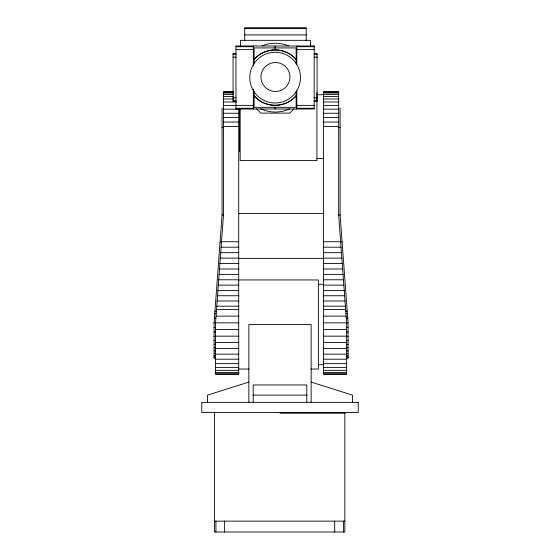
<?xml version="1.0" encoding="UTF-8"?>
<svg xmlns="http://www.w3.org/2000/svg" width="560" height="560" viewBox="0 0 560 560"><rect width="100%" height="100%" fill="white"/><g stroke="black" fill="none" stroke-linecap="round" stroke-linejoin="round"><path stroke-width="0.84" d="M222.061 107.982L222.061 214.935L214.095 322.735L215.537 322.847L215.537 374.269L238.714 374.269L238.714 109.179L223.503 109.179M215.537 322.847L223.503 214.935L223.503 91.798L233.646 91.798M294.049 108.913L289.779 113.127L260.89 113.127L256.571 108.808M248.857 382.074L207.571 395.108L207.571 402.353M340.662 241.997L342.111 241.892M345.772 311.185L347.214 311.073M345.961 313.698L347.403 313.593M346.29 318.234L347.739 318.129M346.633 322.847L338.667 214.935L338.667 91.798L323.456 91.798L323.456 374.269L346.633 374.269L346.633 322.847L348.075 322.735L340.116 214.935L340.116 107.982M244.727 28.119L306.215 28.119M244.727 34.909L306.215 34.909M235.963 46.711L253.344 46.711M296.807 46.711L314.188 46.711M235.963 49.602L253.344 49.602M296.807 49.602L314.188 49.602M235.963 53.585L233.065 53.585L233.065 101.395L235.963 101.395M314.188 53.585L317.086 53.585L317.086 101.395L314.188 101.395M233.065 54.285L235.963 54.285M314.188 54.285L317.086 54.285M233.065 57.162L235.963 57.162M314.188 57.162L317.086 57.162M223.503 92.099L233.646 92.099M323.456 92.099L338.667 92.099M223.503 92.981L233.646 92.981M323.456 92.981L338.667 92.981M223.503 94.444L233.646 94.444M323.456 94.444L338.667 94.444M316.939 94.696L323.456 94.696M223.503 96.453L233.646 96.453M323.456 96.453L338.667 96.453M233.065 97.818L235.963 97.818M314.188 97.818L317.086 97.818M223.503 98.98L233.646 98.98M323.456 98.98L338.667 98.98M233.065 100.695L235.963 100.695M314.188 100.695L317.086 100.695M223.503 101.983L236.18 101.983M323.456 101.983L338.667 101.983M235.963 105.378L253.344 105.378M296.807 105.378L314.188 105.378M223.503 105.399L236.18 105.399M323.456 105.399L338.667 105.399M235.963 108.269L253.344 108.269M296.807 108.269L314.188 108.269M323.456 109.179L338.667 109.179M223.503 113.26L238.714 113.26M323.456 113.26L338.667 113.26M223.503 117.565L238.714 117.565M323.456 117.565L338.667 117.565M223.503 122.024L238.714 122.024M323.456 122.024L338.667 122.024M223.503 126.567L238.714 126.567M323.456 126.567L338.667 126.567M222.061 127.617L223.503 127.617M338.667 127.617L340.116 127.617M316.939 158.431L323.456 158.431M238.714 213.479L323.456 213.479M222.061 214.935L223.503 214.935M338.667 214.935L340.116 214.935M221.529 241.724L238.714 241.724M323.456 241.724L340.641 241.724M221.123 247.198L238.714 247.198M323.456 247.198L341.047 247.198M220.724 252.665L238.714 252.665M323.456 252.665L341.453 252.665M220.318 258.118L238.714 258.118M323.456 258.118L341.852 258.118M238.714 258.384L323.456 258.384M219.919 263.564L238.714 263.564M323.456 263.564L342.258 263.564M219.513 268.996L238.714 268.996M323.456 268.996L342.657 268.996M219.114 274.4L238.714 274.4M323.456 274.4L343.056 274.4M218.715 279.783L238.714 279.783M323.456 279.783L343.455 279.783M238.714 279.951L318.388 279.951L318.388 369.04L311.143 369.04M318.388 284.305L323.456 284.305M218.323 285.138L238.714 285.138M323.456 285.138L343.847 285.138M217.931 290.458L238.714 290.458M323.456 290.458L344.246 290.458M217.539 295.743L238.714 295.743M323.456 295.743L344.631 295.743M217.154 300.986L238.714 300.986M323.456 300.986L345.023 300.986M216.769 306.187L238.714 306.187M323.456 306.187L345.401 306.187M216.524 309.533L238.714 309.533M323.456 309.533L345.653 309.533M216.034 316.134L238.714 316.134M323.456 316.134L346.136 316.134M238.714 322.847L214.088 322.847L214.088 358.127L215.537 358.127M323.456 322.847L348.082 322.847L348.082 358.127L346.633 358.127M214.088 327.446L215.537 327.446M346.633 327.453L348.082 327.453M215.537 329.553L238.714 329.553M323.456 329.553L346.633 329.553M214.088 331.961L215.537 331.961M346.633 331.989L348.082 331.989M215.537 336.154L238.714 336.154M323.456 336.154L346.633 336.154M214.088 336.329L215.537 336.329M346.633 336.364L348.082 336.364M214.088 340.466L215.537 340.466M346.633 340.508L348.082 340.508M215.537 342.524L238.714 342.524M323.456 342.524L346.633 342.524M214.088 344.295L215.537 344.295M346.633 344.351L348.082 344.351M214.088 347.76L215.537 347.76M346.633 347.823L348.082 347.823M215.537 348.558L238.714 348.558M323.456 348.558L346.633 348.558M214.088 350.798L215.537 350.798M346.633 350.868L348.082 350.868M214.088 353.36L215.537 353.36M346.633 353.437L348.082 353.437M215.537 354.151L238.714 354.151M323.456 354.151L346.633 354.151M214.088 355.397L215.537 355.397M346.633 355.481L348.082 355.481M214.088 356.881L215.537 356.881M346.633 356.965L348.082 356.965M214.088 357.777L215.537 357.777M346.633 357.868L348.082 357.868M215.537 359.205L238.714 359.205M323.456 359.205L346.633 359.205M215.537 363.643L238.714 363.643M323.456 363.643L346.633 363.643M318.388 364.679L323.456 364.679M215.537 367.381L238.714 367.381M323.456 367.381L346.633 367.381M238.714 369.04L248.857 369.04M215.537 370.356L238.714 370.356M323.456 370.356L346.633 370.356M215.537 372.512L238.714 372.512M323.456 372.512L346.633 372.512M215.537 373.828L238.714 373.828M323.456 373.828L346.633 373.828M253.204 395.108L306.796 395.108M280 413.217L344.855 413.217M214.48 521.136L344.855 521.136M220.066 241.892L221.508 242.004M214.949 311.136L216.398 311.241M214.767 313.614L216.216 313.726M214.431 318.136L215.88 318.241M311.143 382.074L352.429 395.108L352.429 402.353M295.827 59.157C285.383 46.809 264.362 46.991 254.128 59.514A27.734 27.734 0 0 1 295.827 59.157L296.142 59.556M254.443 96.082C264.887 108.43 285.901 108.255 296.142 95.725A27.734 27.734 0 0 1 254.443 96.082L254.128 95.683M344.855 412.496L344.855 532L214.48 532L214.48 412.496M343.406 521.136L343.406 532M334.712 521.136L334.712 532M316.939 92.554L316.939 160.545L240.163 160.545L240.163 108.801M311.143 402.353L311.143 324.492L248.857 324.492L248.857 402.353M310.422 46.452L310.422 40.334L240.527 40.334L240.527 46.452M306.796 402.353L306.796 384.972L253.204 384.972L253.204 402.353M306.215 40.964L306.215 28L244.727 28L244.727 40.964M296.807 45.983L296.807 64.218M296.807 90.762L296.807 108.997M296.142 63.861L296.142 47.922L254.128 47.922L254.128 63.826M296.142 91.413L296.142 107.317L254.128 107.317L254.128 91.378M275.079 45.983L275.079 48.573M275.079 107.268L275.079 108.997M253.344 45.983L253.344 65.786M253.344 89.194L253.344 108.997M239.442 108.668L239.442 151.634M224.623 521.136L224.623 532M215.929 521.136L215.929 532M289.828 108.815A34.405 34.405 0 0 1 260.757 108.815M262.129 45.85A34.405 34.405 0 0 1 288.456 45.85M314.188 45.983L235.963 45.983L235.963 108.997L314.188 108.997L314.188 45.983M358.225 402.353L201.775 402.353L201.775 412.496L358.225 412.496L358.225 402.353M268.212 89.558A14.483 14.483 0 0 0 289.94 77.014A14.483 14.483 0 0 0 268.212 64.47A14.483 14.483 0 0 0 268.212 89.558M262.458 99.575A25.347 25.347 0 0 0 300.482 77.623A25.347 25.347 0 0 0 262.458 55.664A25.347 25.347 0 0 0 262.458 99.575"/></g></svg>
